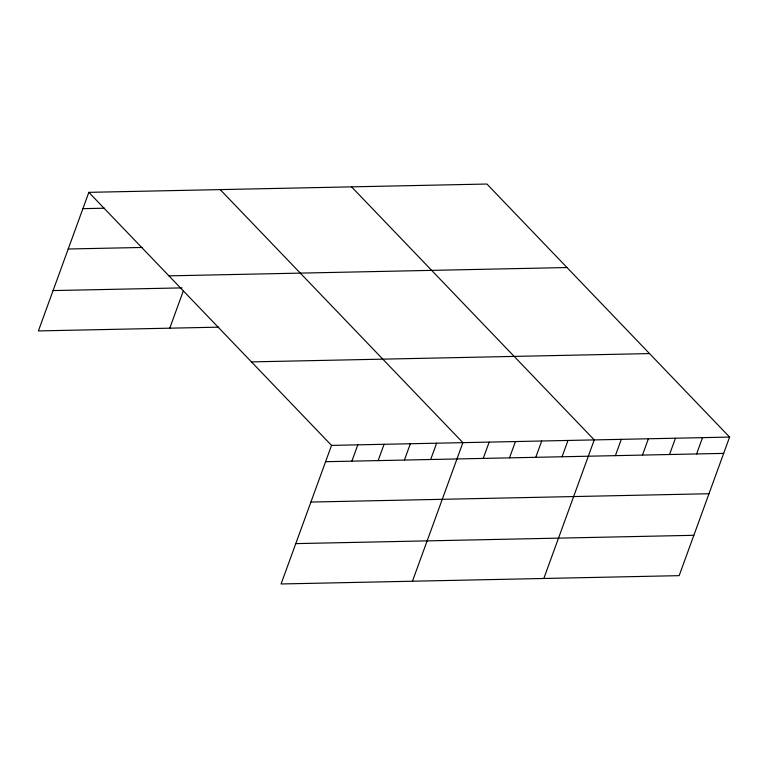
<?xml version="1.0" encoding="UTF-8"?>
<svg xmlns="http://www.w3.org/2000/svg" width="768" height="768" viewBox="0 0 768 768"><rect width="100%" height="100%" fill="white"/><g stroke="black" fill="none" stroke-linecap="round" stroke-linejoin="round"><path stroke-width="1.15" d="M88.838 192.346L331.526 445.392L281.088 583.968L679.162 575.654L729.6 437.078L486.912 184.032L88.838 192.346L38.4 330.922L218.726 327.158M169.766 328.176L183.226 291.197M351.869 461.155L357.802 444.845M378.134 460.608L384.077 444.298M404.41 460.051L410.342 443.75M430.685 459.504L436.618 443.203M412.454 581.222L462.893 442.646L220.195 189.61M483.226 458.41L489.168 442.099M509.501 457.862L515.434 441.552M535.776 457.315L541.709 441.005M562.051 456.758L567.984 440.458M543.821 578.477L594.259 439.91L351.562 186.864M615.389 455.645L621.322 439.344M642.461 455.078L648.394 438.778M669.523 454.522L675.466 438.211M696.595 453.955L702.528 437.645M82.896 208.656L104.4 208.205M68.218 249.005L142.253 247.459M168.922 275.856L566.995 267.542M53.088 290.573L182.064 287.885M251.443 361.891L649.507 353.578M331.526 445.392L729.6 437.078M325.594 461.702L723.667 453.389M310.906 502.051L708.979 493.738M295.776 543.619L693.85 535.306"/></g></svg>
